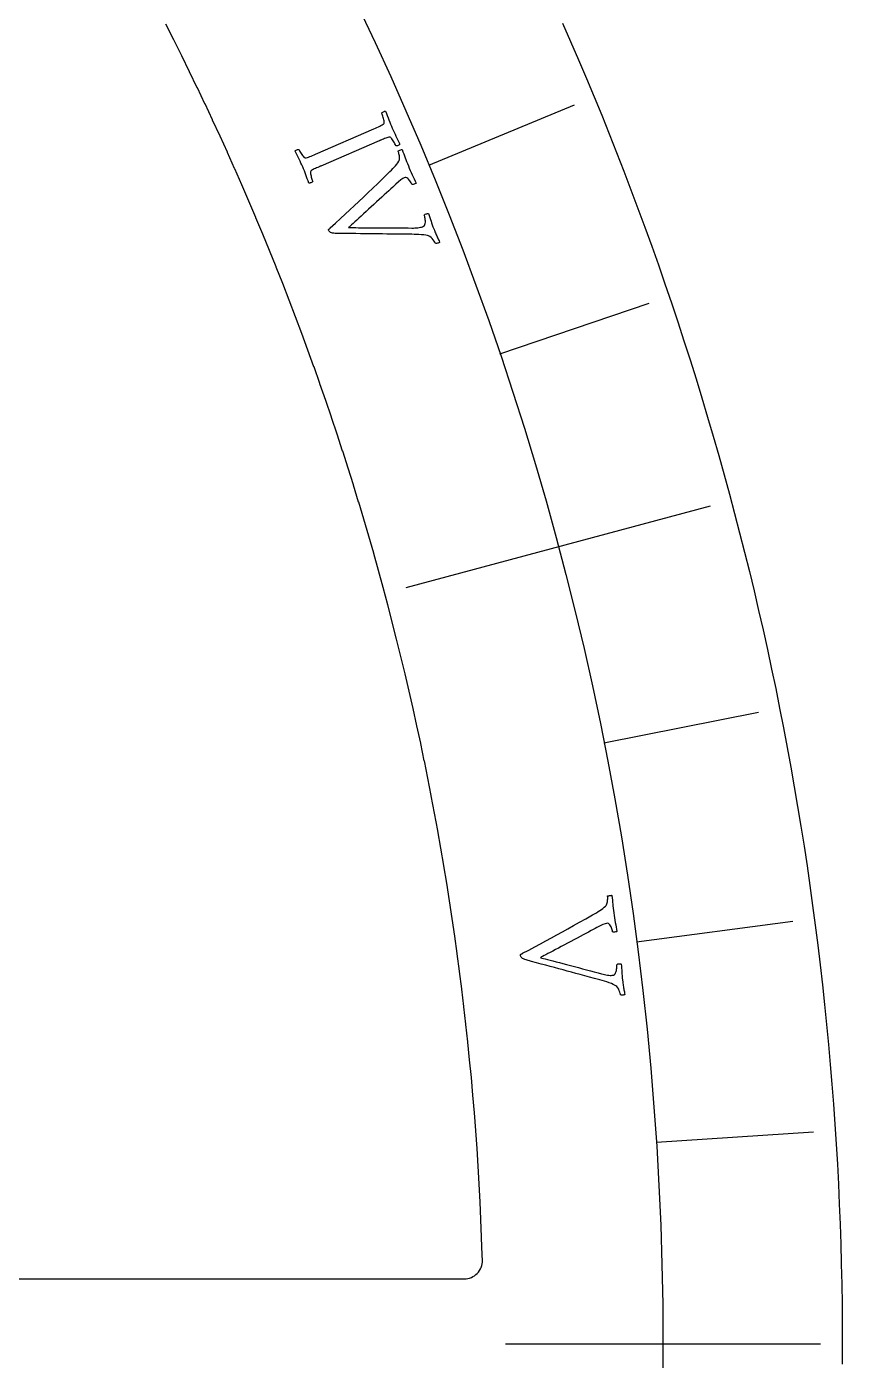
# Model space of a CAD drawing. Header units: millimetres. Extents: x -45 to 45, y -45 to 45.
# Drawn here: x 33.74 to 45, y -0.22 to 18.19 of the extents above; entities that cross this region are included whole.
import ezdxf

# ---------------------------------------------------------------- set-up
doc = ezdxf.new("R2010")
doc.units = ezdxf.units.MM
for name, color, linetype in [('CUT_INNER', 6, 'Continuous'), ('CUT_OUTER', 1, 'Continuous'), ('ENGRAVE', 7, 'Continuous'), ('ENGRAVE_FINE', 8, 'Continuous'), ('TEXT', 5, 'Continuous')]:
    doc.layers.add(name, color=color, linetype=linetype)

msp = doc.modelspace()

# ---------------------------------------------------------------- linework, layer by layer
at = {"layer": 'CUT_INNER'}
msp.add_lwpolyline([(30.2004, 0.9), (39.7832, 0.9), (39.8082, 0.9012), (39.8328, 0.905), (39.857, 0.9111), (39.8805, 0.9197), (39.903, 0.9305), (39.9243, 0.9436), (39.9441, 0.9587), (39.9624, 0.9757), (39.9789, 0.9944), (39.9935, 1.0147), (40.0059, 1.0364), (40.0161, 1.0591), (40.024, 1.0828), (40.0295, 1.1072), (40.0326, 1.1319), (40.0331, 1.1569), (40.0312, 1.2278), (40.0311, 1.2293), (40.0229, 1.4734), (40.0228, 1.4749), (40.0131, 1.7189), (40.013, 1.7204), (40.0018, 1.9644), (40.0017, 1.9659), (39.989, 2.2098), (39.9889, 2.2113), (39.9747, 2.4551), (39.9746, 2.4567), (39.9589, 2.7004), (39.9588, 2.7019), (39.9415, 2.9455), (39.9414, 2.947), (39.9227, 3.1905), (39.9226, 3.192), (39.9024, 3.4354), (39.9023, 3.4369), (39.8806, 3.6802), (39.8804, 3.6817), (39.8572, 3.9248), (39.8571, 3.9263), (39.8324, 4.1693), (39.8322, 4.1708), (39.8061, 4.4136), (39.8059, 4.4152), (39.7782, 4.6578), (39.778, 4.6593), (39.7489, 4.9018), (39.7487, 4.9033), (39.7181, 5.1456), (39.7179, 5.1471), (39.6858, 5.3892), (39.6855, 5.3907), (39.6519, 5.6326), (39.6517, 5.6341), (39.6166, 5.8758), (39.6164, 5.8773), (39.5798, 6.1188), (39.5796, 6.1203), (39.5415, 6.3615), (39.5413, 6.363), (39.5018, 6.604), (39.5015, 6.6055), (39.4605, 6.8463), (39.4602, 6.8478), (39.4177, 7.0883), (39.4175, 7.0898), (39.3735, 7.33), (39.3732, 7.3315), (39.3278, 7.5714), (39.3275, 7.573), (39.2806, 7.8126), (39.2803, 7.8141), (39.2319, 8.0535), (39.2316, 8.055), (39.1818, 8.2941), (39.1814, 8.2956), (39.1301, 8.5343), (39.1298, 8.5358), (39.077, 8.7743), (39.0767, 8.7758), (39.0225, 9.0139), (39.0221, 9.0154), (38.9664, 9.2531), (38.9661, 9.2546), (38.9089, 9.492), (38.9085, 9.4935), (38.8499, 9.7306), (38.8496, 9.7321), (38.7895, 9.9688), (38.7891, 9.9703), (38.7276, 10.2066), (38.7272, 10.2081), (38.6642, 10.4441), (38.6638, 10.4455), (38.5994, 10.6811), (38.599, 10.6826), (38.5332, 10.9177), (38.5328, 10.9192), (38.4655, 11.154), (38.465, 11.1554), (38.3963, 11.3898), (38.3959, 11.3913), (38.3257, 11.6252), (38.3252, 11.6266), (38.2536, 11.8601), (38.2532, 11.8616), (38.1801, 12.0946), (38.1797, 12.0961), (38.1052, 12.3286), (38.1047, 12.3301), (38.0288, 12.5622), (38.0284, 12.5637), (37.951, 12.7953), (37.9506, 12.7968), (37.8718, 13.028), (37.8713, 13.0294), (37.7912, 13.2601), (37.7907, 13.2615), (37.7091, 13.4917), (37.7086, 13.4932), (37.6256, 13.7228), (37.6251, 13.7243), (37.5407, 13.9534), (37.5402, 13.9549), (37.4544, 14.1835), (37.4538, 14.185), (37.3666, 14.4131), (37.3661, 14.4145), (37.2775, 14.6421), (37.2769, 14.6435), (37.187, 14.8705), (37.1864, 14.872), (37.095, 15.0984), (37.0944, 15.0999), (37.0017, 15.3258), (37.0011, 15.3272), (36.9069, 15.5525), (36.9063, 15.5539), (36.8108, 15.7787), (36.8102, 15.7801), (36.7133, 16.0042), (36.7127, 16.0057), (36.6144, 16.2292), (36.6138, 16.2306), (36.5141, 16.4536), (36.5135, 16.455), (36.4125, 16.6773), (36.4119, 16.6787), (36.3095, 16.9004), (36.3088, 16.9018), (36.2051, 17.1229), (36.2044, 17.1243), (36.0994, 17.3447), (36.0987, 17.3461), (35.9922, 17.5659), (35.9916, 17.5673), (35.8838, 17.7864), (35.8831, 17.7878), (35.774, 18.0062), (35.7733, 18.0076), (35.6628, 18.2254)], dxfattribs=at)
at = {"layer": 'CUT_OUTER'}
msp.add_lwpolyline([(41.1391, 18.2366), (41.2503, 17.9838), (41.3598, 17.7303), (41.4678, 17.4762), (41.5743, 17.2215), (41.6792, 16.966), (41.7825, 16.71), (41.8842, 16.4533), (41.9844, 16.196), (42.083, 15.9381), (42.18, 15.6796), (42.2754, 15.4204), (42.3692, 15.1608), (42.4615, 14.9005), (42.5521, 14.6397), (42.6411, 14.3783), (42.7285, 14.1164), (42.8143, 13.854), (42.8985, 13.591), (42.9811, 13.3275), (43.0621, 13.0635), (43.1414, 12.7991), (43.2192, 12.5341), (43.2953, 12.2687), (43.3697, 12.0028), (43.4425, 11.7365), (43.5137, 11.4697), (43.5833, 11.2025), (43.6512, 10.9348), (43.7175, 10.6668), (43.7821, 10.3984), (43.8451, 10.1295), (43.9064, 9.8603), (43.9661, 9.5907), (44.0241, 9.3208), (44.0805, 9.0505), (44.1352, 8.7798), (44.1882, 8.5088), (44.2396, 8.2375), (44.2893, 7.9659), (44.3374, 7.694), (44.3837, 7.4218), (44.4284, 7.1494), (44.4715, 6.8766), (44.5128, 6.6036), (44.5525, 6.3304), (44.5905, 6.0569), (44.6268, 5.7832), (44.6615, 5.5092), (44.6944, 5.2351), (44.7257, 4.9608), (44.7553, 4.6862), (44.7832, 4.4115), (44.8095, 4.1367), (44.834, 3.8616), (44.8569, 3.5865), (44.878, 3.3112), (44.8975, 3.0357), (44.9153, 2.7602), (44.9314, 2.4845), (44.9458, 2.2088), (44.9585, 1.933), (44.9695, 1.6571), (44.9788, 1.3811), (44.9861, 1.1184), (44.9861, 1.1184), (44.9864, 1.1044), (44.9924, 0.8283), (44.9966, 0.5522), (44.9992, 0.2761), (45, 0), (44.9992, -0.2761)], dxfattribs=at)
at = {"layer": 'ENGRAVE'}
for points in [[(43.1769, 11.5692), (38.9751, 10.4433)], [(44.7, 0), (40.35, 0)]]:
    msp.add_lwpolyline(points, dxfattribs=at)
msp.add_circle((0, 0), 42.525, dxfattribs=at)
at = {"layer": 'ENGRAVE_FINE'}
for points in [[(41.2974, 17.1059), (39.288, 16.2736)], [(42.3278, 14.3683), (40.2682, 13.6692)], [(43.8411, 8.7205), (41.7079, 8.2962)], [(44.3176, 5.8345), (42.1612, 5.5506)], [(44.6043, 2.9235), (42.434, 2.7813)]]:
    msp.add_lwpolyline(points, dxfattribs=at)
at = {"layer": 'TEXT'}
for points in [[(38.7895, 16.7886), (38.802, 16.7602), (38.8147, 16.7323), (38.8275, 16.705), (38.8406, 16.6781), (38.8538, 16.6512), (38.8671, 16.6236), (38.8805, 16.5953), (38.8941, 16.5663), (38.891, 16.5609), (38.8859, 16.5561), (38.8789, 16.5517), (38.87, 16.5478), (38.8607, 16.5448), (38.8525, 16.543), (38.8456, 16.5425), (38.8399, 16.5432), (38.8367, 16.5503), (38.832, 16.5597), (38.8259, 16.5715), (38.8184, 16.5855), (38.8101, 16.6004), (38.8017, 16.6146), (38.7931, 16.6282), (38.7843, 16.6411), (38.7758, 16.652), (38.7677, 16.6597), (38.7603, 16.6641), (38.7533, 16.6652), (38.7418, 16.6634), (38.7291, 16.6603), (38.7152, 16.656), (38.7001, 16.6505), (38.6841, 16.6441), (38.6674, 16.6373), (38.65, 16.6301), (38.632, 16.6224), (38.6291, 16.6211), (38.6262, 16.6199), (38.6233, 16.6186), (38.6204, 16.6174), (38.6175, 16.6161), (38.6146, 16.6149), (38.6117, 16.6136), (38.6088, 16.6124), (37.8025, 16.2655), (37.7996, 16.2642), (37.7967, 16.263), (37.7938, 16.2617), (37.7909, 16.2605), (37.788, 16.2592), (37.7851, 16.258), (37.7822, 16.2567), (37.7793, 16.2555), (37.7614, 16.2477), (37.7444, 16.2402), (37.7283, 16.2329), (37.7131, 16.2258), (37.6991, 16.2189), (37.6867, 16.2119), (37.6759, 16.2049), (37.6666, 16.1979), (37.6634, 16.1925), (37.6616, 16.1844), (37.6613, 16.1734), (37.6624, 16.1597), (37.6647, 16.1445), (37.6678, 16.1291), (37.6717, 16.1134), (37.6764, 16.0976), (37.6812, 16.0829), (37.6853, 16.0707), (37.6888, 16.0611), (37.6916, 16.0541), (37.6881, 16.0496), (37.6828, 16.045), (37.6759, 16.0404), (37.6673, 16.0358), (37.6583, 16.0321), (37.6503, 16.03), (37.6433, 16.0297), (37.6373, 16.031), (37.6271, 16.0603), (37.6169, 16.0889), (37.6069, 16.1168), (37.597, 16.1441), (37.5868, 16.1712), (37.5762, 16.1984), (37.565, 16.2259), (37.5532, 16.2535), (37.5414, 16.2804), (37.5291, 16.3073), (37.5163, 16.3342), (37.503, 16.3613), (37.4893, 16.3884), (37.4754, 16.4158), (37.4613, 16.4433), (37.4469, 16.471), (37.45, 16.4763), (37.4551, 16.4811), (37.462, 16.4856), (37.4709, 16.4895), (37.4802, 16.4927), (37.4882, 16.4946), (37.4951, 16.4953), (37.5008, 16.4947), (37.504, 16.4879), (37.5087, 16.4788), (37.5147, 16.4675), (37.5222, 16.4539), (37.5305, 16.4396), (37.5394, 16.4258), (37.5486, 16.4127), (37.5583, 16.4002), (37.5676, 16.3897), (37.5758, 16.3825), (37.5828, 16.3787), (37.5886, 16.3781), (37.6025, 16.3801), (37.6178, 16.3837), (37.6343, 16.3888), (37.6522, 16.3956), (37.6711, 16.4033), (37.6906, 16.4114), (37.7108, 16.42), (37.7317, 16.4291), (38.5365, 16.7795), (38.5574, 16.7886), (38.5776, 16.7977), (38.5972, 16.8066), (38.6161, 16.8153), (38.6336, 16.824), (38.649, 16.8328), (38.6621, 16.8417), (38.6731, 16.8506), (38.6773, 16.8557), (38.6794, 16.8637), (38.6794, 16.8747), (38.6771, 16.8888), (38.6735, 16.9044), (38.6694, 16.9203), (38.6647, 16.9364), (38.6595, 16.9527), (38.6544, 16.9677), (38.65, 16.9802), (38.6463, 16.99), (38.6433, 16.9973), (38.6468, 17.0019), (38.6519, 17.0066), (38.6587, 17.0113), (38.6673, 17.016), (38.6762, 17.0199), (38.6842, 17.022), (38.6912, 17.0224), (38.6973, 17.021), (38.7092, 16.9911), (38.7209, 16.9614), (38.7323, 16.9318), (38.7435, 16.9025), (38.7546, 16.8734), (38.766, 16.8447), (38.7776, 16.8165), (38.7895, 16.7886)], [(39.011, 16.2673), (39.0243, 16.2358), (39.0378, 16.205), (39.0514, 16.1747), (39.0651, 16.1452), (39.0788, 16.116), (39.0922, 16.087), (39.1054, 16.0582), (39.1183, 16.0296), (39.1142, 16.026), (39.108, 16.0222), (39.0997, 16.0183), (39.0894, 16.0143), (39.0791, 16.011), (39.0712, 16.0094), (39.0655, 16.0095), (39.0622, 16.0113), (39.0597, 16.0164), (39.0556, 16.024), (39.0497, 16.0338), (39.0422, 16.0461), (39.0334, 16.0591), (39.0238, 16.0714), (39.0134, 16.0829), (39.0022, 16.0936), (38.9903, 16.1019), (38.9779, 16.1062), (38.965, 16.1065), (38.9516, 16.1029), (38.9329, 16.0925), (38.9077, 16.0743), (38.876, 16.0482), (38.8379, 16.0142), (38.8183, 15.9961), (38.7957, 15.9751), (38.7701, 15.9514), (38.7416, 15.9248), (38.7107, 15.8962), (38.6783, 15.8663), (38.6443, 15.835), (38.6087, 15.8024), (38.5723, 15.7691), (38.5359, 15.7357), (38.4996, 15.7022), (38.4632, 15.6686), (38.4276, 15.6357), (38.3934, 15.6042), (38.3606, 15.5742), (38.3292, 15.5457), (38.2998, 15.5191), (38.2733, 15.4952), (38.2495, 15.4738), (38.2285, 15.455), (38.2112, 15.4394), (38.1983, 15.4278), (38.19, 15.4201), (38.1862, 15.4164), (38.1941, 15.416), (38.2083, 15.4157), (38.229, 15.4154), (38.256, 15.4151), (38.2882, 15.4148), (38.3245, 15.4146), (38.3649, 15.4145), (38.4094, 15.4144), (38.4571, 15.4142), (38.5073, 15.4141), (38.5599, 15.4138), (38.6149, 15.4135), (38.6713, 15.4131), (38.7282, 15.4127), (38.7855, 15.4123), (38.8432, 15.4118), (38.9003, 15.4113), (38.9557, 15.4108), (39.0094, 15.4103), (39.0614, 15.4097), (39.0809, 15.4097), (39.1007, 15.4103), (39.1209, 15.4116), (39.1413, 15.4136), (39.1609, 15.4163), (39.1785, 15.4196), (39.1942, 15.4236), (39.2079, 15.4283), (39.2219, 15.4358), (39.2327, 15.4458), (39.2401, 15.4585), (39.2443, 15.4738), (39.2461, 15.4904), (39.2464, 15.507), (39.2454, 15.5236), (39.2429, 15.5403), (39.2398, 15.5556), (39.2369, 15.5683), (39.2342, 15.5783), (39.2317, 15.5856), (39.2334, 15.5903), (39.2379, 15.595), (39.245, 15.5996), (39.2549, 15.6041), (39.2655, 15.6077), (39.2746, 15.6096), (39.2822, 15.6097), (39.2884, 15.6081), (39.298, 15.5811), (39.3071, 15.5547), (39.3157, 15.529), (39.324, 15.5041), (39.3323, 15.4791), (39.3413, 15.4536), (39.3509, 15.4274), (39.3612, 15.4007), (39.3698, 15.3788), (39.3776, 15.3594), (39.3846, 15.3424), (39.3907, 15.3278), (39.3965, 15.3145), (39.4024, 15.3014), (39.4083, 15.2885), (39.4143, 15.2757), (39.4207, 15.2623), (39.4276, 15.2474), (39.4351, 15.2309), (39.4431, 15.213), (39.4388, 15.2094), (39.4323, 15.2059), (39.4235, 15.2024), (39.4125, 15.1988), (39.4017, 15.196), (39.3938, 15.1945), (39.3888, 15.1945), (39.3866, 15.1958), (39.3829, 15.2035), (39.3765, 15.2146), (39.3673, 15.2292), (39.3554, 15.2471), (39.3414, 15.2653), (39.3257, 15.2803), (39.3083, 15.2922), (39.2894, 15.301), (39.2733, 15.3059), (39.2516, 15.3102), (39.2244, 15.3139), (39.1916, 15.317), (39.1565, 15.3195), (39.1224, 15.3213), (39.0892, 15.3225), (39.057, 15.323), (38.9824, 15.324), (38.911, 15.3249), (38.8427, 15.3257), (38.7775, 15.3263), (38.7144, 15.3269), (38.6525, 15.3276), (38.5916, 15.3283), (38.5318, 15.3292), (38.472, 15.33), (38.4111, 15.3307), (38.3491, 15.3314), (38.2859, 15.332), (38.2205, 15.3326), (38.1515, 15.3335), (38.0791, 15.3345), (38.0031, 15.3357), (37.9829, 15.3367), (37.9654, 15.3393), (37.9506, 15.3434), (37.9387, 15.3491), (37.929, 15.3559), (37.9209, 15.3635), (37.9145, 15.372), (37.9098, 15.3812), (37.9095, 15.3843), (37.9108, 15.3878), (37.9138, 15.3917), (37.9185, 15.396), (37.9237, 15.4003), (37.9279, 15.4043), (37.9314, 15.408), (37.9339, 15.4113), (38.0046, 15.4766), (38.0728, 15.5398), (38.1386, 15.6009), (38.2019, 15.6598), (38.2643, 15.718), (38.3271, 15.7767), (38.3904, 15.8361), (38.4541, 15.8961), (38.5195, 15.9581), (38.588, 16.0237), (38.6595, 16.0929), (38.7341, 16.1657), (38.757, 16.188), (38.7785, 16.2095), (38.7986, 16.2303), (38.8173, 16.2504), (38.8347, 16.2703), (38.8508, 16.2903), (38.8657, 16.3106), (38.8793, 16.3311), (38.8842, 16.3402), (38.8876, 16.3509), (38.8893, 16.3633), (38.8896, 16.3774), (38.8886, 16.3921), (38.887, 16.4064), (38.8848, 16.4202), (38.8818, 16.4336), (38.8786, 16.4459), (38.8756, 16.4564), (38.8728, 16.4651), (38.8702, 16.4719), (38.8714, 16.4735), (38.8761, 16.4762), (38.8841, 16.48), (38.8955, 16.485), (38.9071, 16.4898), (38.9158, 16.493), (38.9216, 16.4947), (38.9244, 16.4949), (38.9371, 16.4622), (38.9484, 16.4323), (38.9583, 16.4051), (38.9669, 16.3808), (38.9756, 16.3565), (38.9859, 16.3294), (38.9977, 16.2997), (39.011, 16.2673)], [(41.8454, 5.9533), (41.8504, 5.9195), (41.8557, 5.8862), (41.8613, 5.8536), (41.8672, 5.8215), (41.8731, 5.7898), (41.8788, 5.7584), (41.8844, 5.7272), (41.8897, 5.6963), (41.8848, 5.6938), (41.8778, 5.6917), (41.8688, 5.69), (41.8578, 5.6887), (41.8471, 5.6881), (41.839, 5.6886), (41.8335, 5.6901), (41.8307, 5.6926), (41.8296, 5.6982), (41.8275, 5.7066), (41.8243, 5.7176), (41.8201, 5.7313), (41.8149, 5.7462), (41.8087, 5.7604), (41.8015, 5.7742), (41.7933, 5.7873), (41.7839, 5.7984), (41.7729, 5.8057), (41.7606, 5.8092), (41.7467, 5.8091), (41.7259, 5.8038), (41.697, 5.7924), (41.6598, 5.7751), (41.6144, 5.7518), (41.5909, 5.7391), (41.5637, 5.7245), (41.533, 5.708), (41.4987, 5.6894), (41.4617, 5.6695), (41.4227, 5.6487), (41.382, 5.6269), (41.3393, 5.6043), (41.2957, 5.5812), (41.2521, 5.558), (41.2085, 5.5347), (41.1649, 5.5113), (41.1222, 5.4883), (41.0812, 5.4665), (41.0419, 5.4457), (41.0043, 5.426), (40.9692, 5.4076), (40.9375, 5.3911), (40.9091, 5.3764), (40.8841, 5.3634), (40.8634, 5.3527), (40.8481, 5.3447), (40.8381, 5.3393), (40.8335, 5.3367), (40.841, 5.3343), (40.8547, 5.3304), (40.8746, 5.325), (40.9006, 5.3179), (40.9318, 5.3096), (40.9669, 5.3002), (41.0059, 5.29), (41.049, 5.2787), (41.0952, 5.2666), (41.1437, 5.2539), (41.1945, 5.2404), (41.2477, 5.2263), (41.3022, 5.2118), (41.3572, 5.1971), (41.4125, 5.1823), (41.4683, 5.1673), (41.5234, 5.1525), (41.5769, 5.1381), (41.6287, 5.1241), (41.6789, 5.1105), (41.6978, 5.1056), (41.7172, 5.1012), (41.737, 5.0974), (41.7573, 5.0942), (41.7769, 5.0919), (41.7948, 5.0907), (41.811, 5.0906), (41.8254, 5.0917), (41.8409, 5.0954), (41.8538, 5.1025), (41.8642, 5.1129), (41.872, 5.1266), (41.8779, 5.1423), (41.8825, 5.1582), (41.8856, 5.1746), (41.8874, 5.1914), (41.8882, 5.207), (41.8886, 5.22), (41.8885, 5.2303), (41.888, 5.238), (41.8908, 5.2422), (41.8963, 5.2456), (41.9044, 5.2482), (41.9151, 5.2501), (41.9262, 5.2509), (41.9354, 5.2505), (41.9429, 5.2487), (41.9485, 5.2456), (41.951, 5.217), (41.9531, 5.1892), (41.9551, 5.1622), (41.9568, 5.1359), (41.9586, 5.1097), (41.9609, 5.0827), (41.9636, 5.055), (41.9669, 5.0265), (41.9697, 5.0032), (41.9724, 4.9824), (41.9749, 4.9642), (41.9772, 4.9486), (41.9795, 4.9343), (41.9818, 4.9201), (41.9843, 4.9061), (41.987, 4.8922), (41.9897, 4.8777), (41.9927, 4.8615), (41.9958, 4.8437), (41.9991, 4.8243), (41.994, 4.8219), (41.9868, 4.8201), (41.9774, 4.8189), (41.9659, 4.8183), (41.9547, 4.8182), (41.9467, 4.8188), (41.9418, 4.82), (41.94, 4.8218), (41.9384, 4.8302), (41.935, 4.8426), (41.9298, 4.859), (41.9228, 4.8793), (41.9137, 4.9004), (41.9023, 4.9189), (41.8885, 4.9348), (41.8723, 4.9481), (41.858, 4.9569), (41.8381, 4.9665), (41.8127, 4.9769), (41.7817, 4.9881), (41.7484, 4.9993), (41.7158, 5.0096), (41.684, 5.0191), (41.653, 5.0277), (41.581, 5.0474), (41.5121, 5.0662), (41.4461, 5.0841), (41.3832, 5.101), (41.3223, 5.1174), (41.2625, 5.1337), (41.2038, 5.1497), (41.1461, 5.1655), (41.0884, 5.1813), (41.0296, 5.1973), (40.9698, 5.2135), (40.9088, 5.23), (40.8456, 5.247), (40.7791, 5.2651), (40.7092, 5.2843), (40.636, 5.3045), (40.6166, 5.3106), (40.6003, 5.3175), (40.5871, 5.3252), (40.577, 5.3336), (40.5693, 5.3427), (40.5634, 5.3521), (40.5593, 5.3619), (40.5571, 5.372), (40.5575, 5.3751), (40.5597, 5.3782), (40.5636, 5.3812), (40.5693, 5.3842), (40.5753, 5.3871), (40.5804, 5.3899), (40.5847, 5.3925), (40.588, 5.3951), (40.6728, 5.4405), (40.7546, 5.4846), (40.8337, 5.5272), (40.9098, 5.5684), (40.9848, 5.609), (41.0603, 5.6501), (41.1364, 5.6917), (41.2132, 5.7338), (41.2921, 5.7774), (41.3748, 5.8237), (41.4615, 5.8727), (41.5519, 5.9245), (41.5797, 5.9403), (41.6059, 5.9557), (41.6306, 5.9708), (41.6537, 5.9856), (41.6755, 6.0004), (41.6962, 6.0158), (41.7157, 6.0317), (41.734, 6.0481), (41.741, 6.0557), (41.747, 6.0652), (41.7518, 6.0768), (41.7555, 6.0904), (41.7583, 6.1048), (41.7604, 6.119), (41.7616, 6.133), (41.7622, 6.1468), (41.7621, 6.1595), (41.7619, 6.1704), (41.7613, 6.1794), (41.7605, 6.1867), (41.7621, 6.1879), (41.7673, 6.1894), (41.776, 6.1911), (41.7883, 6.193), (41.8007, 6.1947), (41.81, 6.1957), (41.816, 6.1959), (41.8188, 6.1954), (41.8228, 6.1605), (41.8262, 6.1287), (41.829, 6.0999), (41.8313, 6.0742), (41.8336, 6.0485), (41.8367, 6.0198), (41.8407, 5.988), (41.8454, 5.9533)]]:
    msp.add_lwpolyline(points, close=True, dxfattribs=at)

doc.saveas('drawing.dxf')
